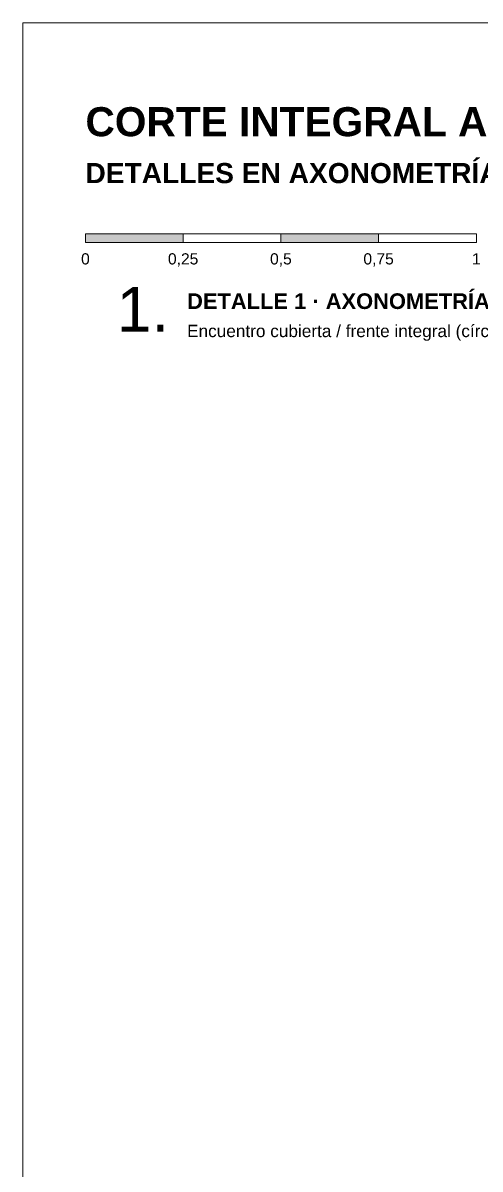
# Model space of a CAD drawing. Header units: millimetres. Extents: x 0 to 297, y 0 to 420.
# Drawn here: x 0 to 58.5, y 273.4 to 420 of the extents above; entities that cross this region are included whole.
import ezdxf

# ---------------------------------------------------------------- set-up
doc = ezdxf.new("R2010")
doc.units = ezdxf.units.MM
doc.layers.add('0-MARCO-A3', color=8, linetype='Continuous')
doc.layers.add('3-TEXTOS', color=7, linetype='Continuous')
doc.styles.add('ARIAL', font='arial.ttf')
doc.styles.add('ARIAL-NEGRITA', font='arialbd.ttf')

msp = doc.modelspace()

# ---------------------------------------------------------------- hatches: boundary and pattern name
at = {"layer": '3-TEXTOS'}
h = msp.add_hatch(color=7, dxfattribs=at)
h.dxf.hatch_style = 1
h.paths.add_polyline_path([(8, 393), (8, 391.9), (20.5, 391.9), (20.5, 393)])
h = msp.add_hatch(color=7, dxfattribs=at)
h.dxf.hatch_style = 1
h.paths.add_polyline_path([(33, 393), (33, 391.9), (45.5, 391.9), (45.5, 393)])

# ---------------------------------------------------------------- linework, layer by layer
at = {"layer": '0-MARCO-A3', "lineweight": 0}
msp.add_lwpolyline([(0, 420), (297, 420), (297, 0), (0, 0)], close=True, dxfattribs=at)
at = {"layer": '3-TEXTOS', "color": 7, "lineweight": 13}
for p, q in [((8, 393), (20.5, 393)), ((20.5, 393), (33, 393)), ((33, 393), (45.5, 393))]:
    msp.add_line(p, q, dxfattribs=at)
for points in [[(20.5, 391.9), (8, 391.9), (8, 393)], [(33, 391.9), (20.5, 391.9), (20.5, 393)], [(45.5, 391.9), (33, 391.9), (33, 393)], [(45.5, 393), (58, 393), (58, 391.9), (45.5, 391.9), (45.5, 393)]]:
    msp.add_lwpolyline(points, dxfattribs=at)

# ---------------------------------------------------------------- texts
at = {"layer": '3-TEXTOS', "color": 7}
for s, height, style, p in [('CORTE INTEGRAL ACERO FRENTE INTEGRAL. ESC 1:20', 3.7225, 'ARIAL-NEGRITA', (8, 405.5)), ('DETALLES EN AXONOMETRÍA ESC 1:10', 2.5764, 'ARIAL-NEGRITA', (8, 399.5)), ('0', 1.43, 'ARIAL', (7.44, 389.1)), ('0,25', 1.43, 'ARIAL', (18.55, 389.1)), ('0,5', 1.43, 'ARIAL', (31.61, 389.1)), ('0,75', 1.43, 'ARIAL', (43.55, 389.1)), ('1', 1.43, 'ARIAL', (57.44, 389.1)), ('DETALLE 1 · AXONOMETRÍA ESC 1:10', 2.0043, 'ARIAL-NEGRITA', (21, 383.4)), ('Encuentro cubierta / frente integral (círculo 1 del corte)', 1.5743, 'ARIAL', (21, 379.8))]:
    msp.add_text(s, height=height, dxfattribs=dict(at, style=style)).set_placement(p)
at = {"layer": '3-TEXTOS', "color": 1, "style": 'ARIAL'}
msp.add_text('1.', height=5.727, dxfattribs=at).set_placement((12, 380.5))

doc.saveas('drawing.dxf')
